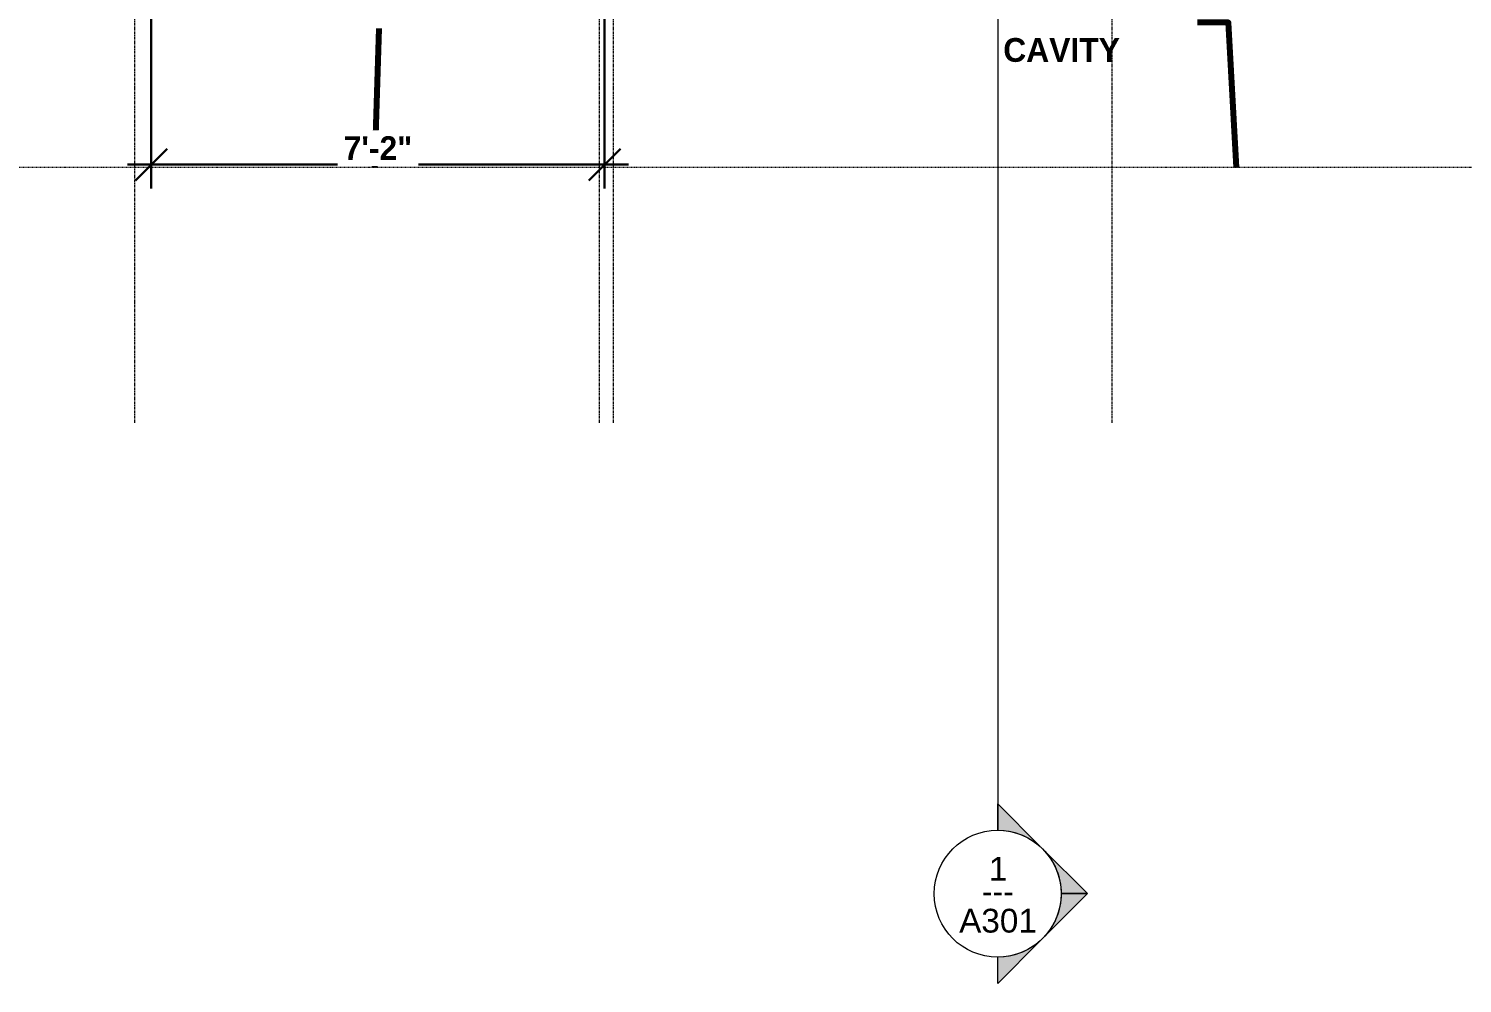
# Model space of a CAD drawing. Header units: inches. Extents: x -3304 to -1623, y 8184 to 9003.
# Drawn here: x -2732.5 to -2461.4, y 8183.5 to 8364.2 of the extents above; entities that cross this region are included whole.
import ezdxf

# ---------------------------------------------------------------- set-up
doc = ezdxf.new("R2010")
doc.units = ezdxf.units.IN
doc.header["$MEASUREMENT"] = 0
doc.linetypes.add('Aligning Line 1_8_', pattern=[0.25, 0.125, -0.125])
doc.linetypes.add('Grid Line 1_2_', pattern=[0.875, 0.5, -0.125, 0.125, -0.125])
for name, color, linetype, lineweight in [('A-ANNO-DIMS-1', 211, 'Continuous', 30), ('C-TOPO-MAJR', 7, 'Continuous', 80), ('G-ANNO-SYMB', 111, 'Aligning Line 1_8_', 9), ('G-ANNO-SYMB-1', 111, 'Continuous', 9), ('G-ANNO-TEXT', 231, 'Continuous', 9), ('S-GRID-1', 1, 'Grid Line 1_2_', 9)]:
    doc.layers.add(name, color=color, linetype=linetype, lineweight=lineweight)
doc.styles.add('Arial_1', font='arial.ttf', dxfattribs={"height": 4.5})
doc.styles.add('Century Gothic_1', font='ufonts.com_century-gothic.ttf', dxfattribs={"height": 4.5})
doc.styles.add('Century Gothic_B', font='GOTHICB.TTF', dxfattribs={"height": 4.5})
doc.dimstyles.new('OD__1__Tol__', dxfattribs={"dimscale": 12, "dimtxt": 4.698757, "dimasz": 0.5, "dimexe": 0.375, "dimexo": 0.25, "dimgap": 0.0625, "dimtad": 1, "dimdec": 0, "dimzin": 3, "dimdsep": 46, "dimlunit": 4, "dimtxsty": 'Century Gothic_B', "dimblk1": 'OBLIQUE', "dimblk2": 'OBLIQUE', "dimsah": 1, "dimcen": 0.09, "dimdle": 0.375, "dimazin": 0, "dimtfac": 1, "dimtdec": 4, "dimtix": 1, "dimtmove": 0, "dimatfit": 3, "dimfxl": 1, "dimtvp": 1, "dimtfill": 1, "dimfrac": 2, "dimtolj": 1, "dimtzin": 0, "dimlwd": 30, "dimlwe": 30, "dimarcsym": 2})

# ---------------------------------------------------------------- blocks, each defined once
blk = doc.blocks.new('_Oblique')
at = {"color": 0, "linetype": 'ByBlock', "lineweight": -2}
blk.add_line((-0.5, -0.5), (0.5, 0.5), dxfattribs=at)
blk = doc.blocks.new('DIMBLOCK7-FLOOR PLAN - 2ND FLOOR')
at = {"layer": 'A-ANNO-DIMS-1', "color": 0, "lineweight": 30, "transparency": 16777216}
for p, q in [((-2709.34, 8423.01), (-2709.34, 8333.98)), ((-2623.59, 8423.01), (-2623.59, 8333.98)), ((-2713.84, 8338.48), (-2619.09, 8338.48))]:
    blk.add_line(p, q, dxfattribs=at)
at = {"layer": 'Defpoints', "color": 0, "transparency": 16777216}
for p in [(-2709.34, 8426.01), (-2623.59, 8426.01), (-2623.59, 8338.48)]:
    blk.add_point(p, dxfattribs=at)
at = {"layer": 'A-ANNO-DIMS-1', "color": 0, "lineweight": 30, "transparency": 16777216, "xscale": 5.999999999999999, "yscale": 5.999999999999999, "zscale": 5.999999999999999, "rotation": 180}
blk.add_blockref('_Oblique', (-2709.34, 8338.48), dxfattribs=at)
at = {"layer": 'A-ANNO-DIMS-1', "color": 0, "lineweight": 30, "transparency": 16777216, "xscale": 5.999999999999999, "yscale": 5.999999999999999, "zscale": 5.999999999999999}
blk.add_blockref('_Oblique', (-2623.59, 8338.48), dxfattribs=at)
at = {"layer": 'A-ANNO-DIMS-1', "color": 0, "transparency": 16777216, "insert": (-2666.46, 8341.59), "char_height": 4.5, "attachment_point": 5, "style": 'Century Gothic_B', "bg_fill": 3, "box_fill_scale": 1.25, "bg_fill_color": 256, "bg_fill_true_color": 13158600, "bg_fill_transparency": 0}
blk.add_mtext('\\A1;7\'-2"', dxfattribs=at)
blk = doc.blocks.new('Section - Section Head - Filled-22785-FLOOR PLAN - 2ND FLOOR')
at = {"layer": 'G-ANNO-SYMB-1'}
h = blk.add_hatch(color=256, dxfattribs=at)
edge = h.paths.add_edge_path(flags=0)
edge.add_line((-0.4268, 0.1768), (-0.25, 0.3536))
edge.add_line((-0.25, 0.3536), (-0.25, 0.25))
edge.add_arc((-0.25, 0), 0.25, 90, 135)
h = blk.add_hatch(color=256, dxfattribs=at)
edge = h.paths.add_edge_path(flags=0)
edge.add_arc((-0.25, 0), 0.25, 45, 90)
edge.add_line((-0.25, 0.25), (-0.25, 0.3536))
edge.add_line((-0.25, 0.3536), (-0.0732, 0.1768))
h = blk.add_hatch(color=256, dxfattribs=at)
edge = h.paths.add_edge_path(flags=0)
edge.add_arc((-0.25, 0), 0.2503, 137.9216, 180)
edge.add_line((-0.5003, 0), (-0.6036, 0))
edge.add_line((-0.6036, 0), (-0.4358, 0.1678))
h = blk.add_hatch(color=256, dxfattribs=at)
edge = h.paths.add_edge_path(flags=0)
edge.add_line((-0.0642, 0.1678), (0.1036, 0))
edge.add_line((0.1036, 0), (0.0003, 0))
edge.add_arc((-0.25, 0), 0.2503, 0, 42.0784)
for p, q in [((-0.25, 0.3536), (-0.4268, 0.1768)), ((-0.25, 0.25), (-0.25, 0.3536)), ((-0.0732, 0.1768), (-0.25, 0.3536)), ((-0.25, 0.3536), (-0.25, 0.25)), ((-0.4358, 0.1678), (-0.6036, 0)), ((0.1036, 0), (-0.0642, 0.1678)), ((-0.6036, 0), (-0.5003, 0)), ((0.0003, 0), (0.1036, 0))]:
    blk.add_line(p, q, dxfattribs=at)
for centre, radius, start, end in [((-0.2503, 0), 0.25, 360, 180), ((-0.25, 0), 0.25, 90, 135), ((-0.25, 0), 0.25, 45, 90), ((-0.25, 0), 0.2503, 137.9216, 180), ((-0.25, 0), 0.2503, 0, 42.0784), ((-0.2503, 0), 0.25, 180, 360)]:
    blk.add_arc(centre, radius, start, end, dxfattribs=at)

msp = doc.modelspace()

# ---------------------------------------------------------------- linework, layer by layer
at = {"layer": 'C-TOPO-MAJR'}
msp.add_line((-2667.05603, 8337.95733), (-2666.25245, 8364.19863), dxfattribs=at)
at = {"layer": 'C-TOPO-MAJR', "flags": 128}
msp.add_lwpolyline([(-2504.04589, 8337.95733), (-2505.61181, 8365.37328), (-2511.44716, 8365.37328)], dxfattribs=at)
at = {"layer": 'G-ANNO-SYMB'}
msp.add_line((-2876.84459, 8337.97222), (-1983.85241, 8337.97222), dxfattribs=at)
at = {"layer": 'G-ANNO-SYMB-1'}
msp.add_line((-2549.24293, 8935.60058), (-2549.24293, 8212.51398), dxfattribs=at)
at = {"layer": 'S-GRID-1'}
msp.add_line((-2527.61793, 8289.59722), (-2527.61793, 8978.71797), dxfattribs=at)

# ---------------------------------------------------------------- block references
at = {"layer": 'G-ANNO-SYMB-1', "extrusion": (0, 0, -1), "xscale": 47.99999999999997, "yscale": 47.99999999999997, "zscale": 47.99999999999997, "rotation": 90.00000000000064}
msp.add_blockref('Section - Section Head - Filled-22785-FLOOR PLAN - 2ND FLOOR', (2549.24293, 8212.51398), dxfattribs=at)

# ---------------------------------------------------------------- texts
at = {"layer": 'G-ANNO-SYMB-1', "char_height": 4.5, "attachment_point": 1}
for s, insert, width, style in [('1', (-2550.90342, 8207.4683), 4.242, 'Arial_1'), ('---', (-2552.22908, 8203.21495), 7.7265, 'Century Gothic_1'), ('A301', (-2556.52547, 8197.65018), 17.877, 'Arial_1')]:
    msp.add_mtext(s, dxfattribs=dict(at, insert=insert, width=width, style=style))
at = {"layer": 'G-ANNO-TEXT', "insert": (-2548.18921, 8362.4196), "char_height": 4.5, "width": 27.4215, "attachment_point": 1, "style": 'Century Gothic_B'}
msp.add_mtext('CAVITY', dxfattribs=at)

# ---------------------------------------------------------------- next in the draw order: dimensions: what is measured, and where the dimension line sits
at = {"layer": 'A-ANNO-DIMS-1'}
dim = msp.add_linear_dim(base=(-2623.58668, 8338.47719), p1=(-2709.33668, 8426.00688), p2=(-2623.58668, 8426.00688), dimstyle='OD__1__Tol__', override={"dimpost": '<>', "dimfxl": 85.75}, dxfattribs=at)
dim.commit()
dim.dimension.update_dxf_attribs({"geometry": 'DIMBLOCK7-FLOOR PLAN - 2ND FLOOR', "text_midpoint": (-2666.46168, 8341.59038)})

# ---------------------------------------------------------------- next in the draw order: linework, layer by layer
at = {"layer": 'S-GRID-1'}
for p, q in [((-2712.46168, 8289.59722), (-2712.46168, 8978.71797)), ((-2624.58668, 8289.59722), (-2624.58668, 8978.71797)), ((-2621.89918, 8289.59722), (-2621.89918, 8978.71797))]:
    msp.add_line(p, q, dxfattribs=at)

doc.saveas('drawing.dxf')
